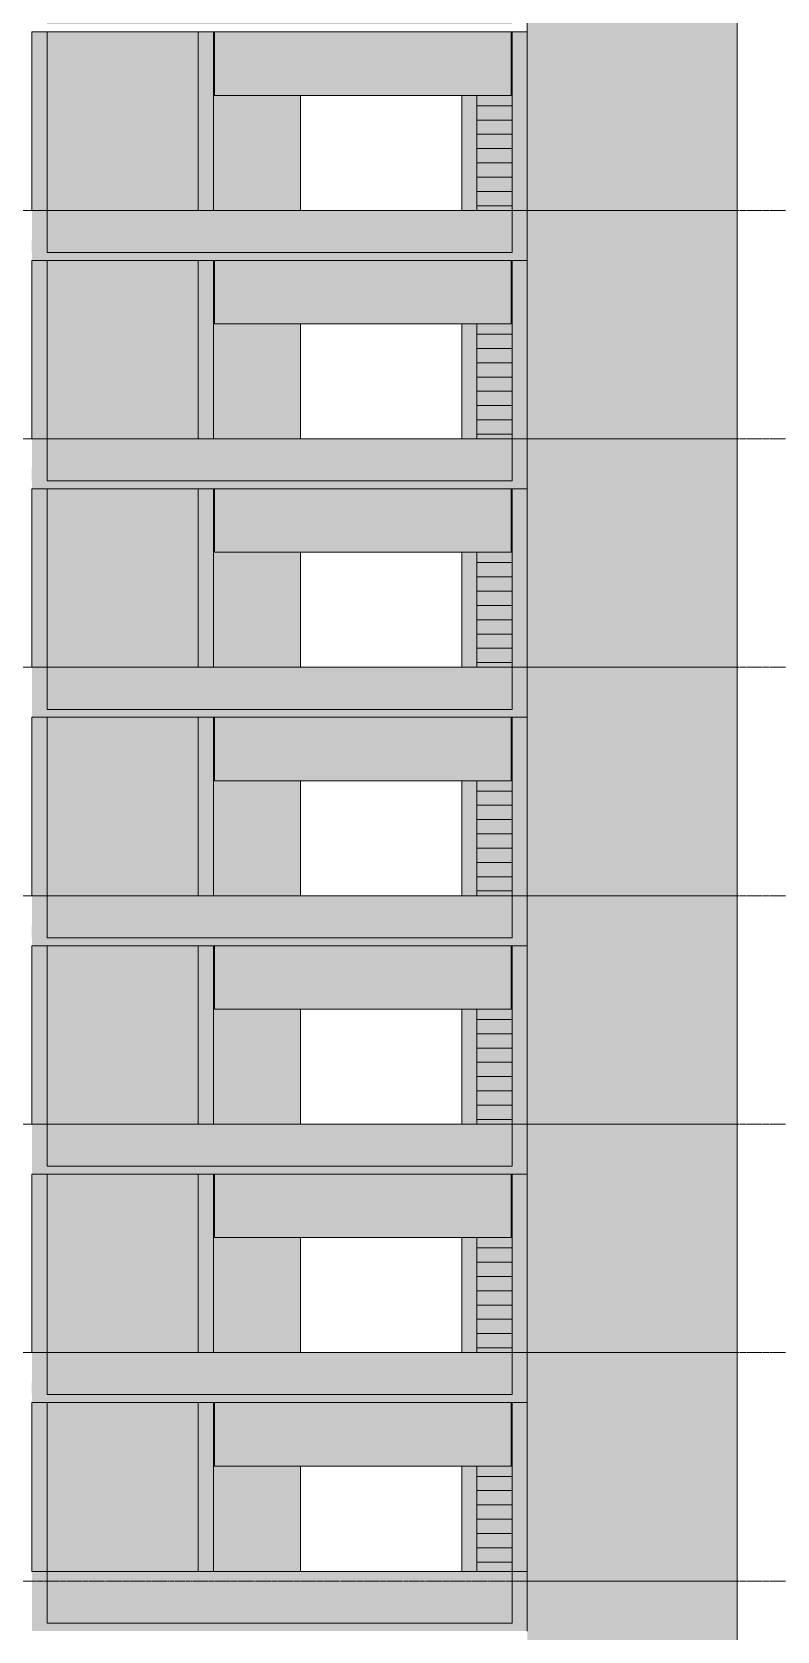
# Model space of a CAD drawing. Header units: centimetres. Extents: x -1095 to 23421, y -520 to 84300.
# Drawn here: x 14160 to 15098, y 77370 to 79386 of the extents above; entities that cross this region are included whole.
import ezdxf

# ---------------------------------------------------------------- set-up
doc = ezdxf.new("R2010")
doc.units = ezdxf.units.CM
doc.linetypes.add('Centro', pattern=[3.175, 0.635, -0.47625, 1.5875, -0.47625])
for name, color, linetype, lineweight in [('A-FLOR', 7, 'Continuous', 9), ('A-FLOR-LEVL', 7, 'Continuous', 9), ('S-BEAM', 7, 'Continuous', 9), ('S-COLS', 7, 'Continuous', 9), ('S-STRS', 7, 'Continuous', 9)]:
    doc.layers.add(name, color=color, linetype=linetype, lineweight=lineweight)

msp = doc.modelspace()

# ---------------------------------------------------------------- hatches: boundary and pattern name
at = {"layer": 'A-FLOR', "true_color": 0xc0c0c0}
for points in [[(14389.51, 79098), (14764.74, 79098), (14764.74, 79108), (14178.74, 79108), (14178.74, 79098), (14369.24, 79098)], [(14733.02, 78810), (14764.74, 78810), (14764.74, 78820), (14178.74, 78820), (14178.74, 78810), (14544.83, 78810)], [(14763.47, 78522), (14764.74, 78522), (14764.74, 78532), (14178.74, 78532), (14178.74, 78522), (14733.02, 78522)], [(14733.02, 78234), (14764.74, 78234), (14764.74, 78244), (14178.74, 78244), (14178.74, 78234), (14544.83, 78234)], [(14763.47, 77946), (14764.74, 77946), (14764.74, 77956), (14178.74, 77956), (14178.74, 77946), (14733.02, 77946)], [(14733.02, 77658), (14764.74, 77658), (14764.74, 77668), (14178.74, 77668), (14178.74, 77658), (14544.83, 77658)], [(14764.74, 77370), (14764.74, 77380), (14178.74, 77380), (14178.74, 77370), (14733.02, 77370)]]:
    msp.add_hatch(color=9, dxfattribs=at).paths.add_polyline_path(points, flags=0)
at = {"layer": 'S-BEAM', "true_color": 0xc0c0c0}
h = msp.add_hatch(color=9, dxfattribs=at)
h.paths.add_polyline_path([(14498.24, 79386), (14498.23, 79386), (14389.51, 79386)], flags=0)
h.paths.add_polyline_path([(14356.64, 79396), (14764.74, 79396), (14764.74, 79449), (14178.74, 79449), (14178.74, 79396), (14250.24, 79396)], flags=0)
for points in [[(14733.02, 79306), (14763.47, 79306), (14763.47, 79386), (14389.51, 79386), (14389.51, 79306), (14544.83, 79306)], [(14159.74, 79098), (14178.74, 79098), (14178.74, 79161), (14159.74, 79161), (14159.74, 79108)], [(14783.74, 79098), (14783.74, 79161), (14764.74, 79161), (14764.74, 79098)], [(14498.24, 79018), (14763.47, 79018), (14763.47, 79098), (14389.51, 79098), (14389.51, 79018), (14416.82, 79018)], [(14159.74, 78810), (14178.74, 78810), (14178.74, 78873), (14159.74, 78873), (14159.74, 78820)], [(14764.74, 78810), (14783.74, 78810), (14783.74, 78873), (14764.74, 78873), (14764.74, 78820)], [(14498.24, 78730), (14763.47, 78730), (14763.47, 78810), (14389.51, 78810), (14389.51, 78730), (14416.82, 78730)], [(14159.74, 78522), (14178.74, 78522), (14178.74, 78585), (14159.74, 78585), (14159.74, 78571)], [(14764.74, 78522), (14783.74, 78522), (14783.74, 78585), (14764.74, 78585), (14764.74, 78532)], [(14498.24, 78442), (14763.47, 78442), (14763.47, 78522), (14389.51, 78522), (14389.51, 78442), (14416.82, 78442)], [(14178.74, 78234), (14178.74, 78297), (14159.74, 78297), (14159.74, 78234), (14168.45, 78234)], [(14764.74, 78234), (14783.74, 78234), (14783.74, 78297), (14764.74, 78297), (14764.74, 78244)], [(14498.24, 78154), (14763.47, 78154), (14763.47, 78234), (14389.51, 78234), (14389.51, 78154), (14416.82, 78154)], [(14159.74, 77946), (14178.74, 77946), (14178.74, 78009), (14159.74, 78009), (14159.74, 77956)], [(14764.74, 77946), (14783.74, 77946), (14783.74, 78009), (14764.74, 78009), (14764.74, 77956)], [(14763.47, 77866), (14763.47, 77946), (14389.51, 77946), (14389.51, 77866), (14733.02, 77866)], [(14159.74, 77658), (14178.74, 77658), (14178.74, 77721), (14159.74, 77721), (14159.74, 77668)], [(14764.74, 77658), (14783.74, 77658), (14783.74, 77721), (14764.74, 77721), (14764.74, 77668)], [(14733.02, 77578), (14763.47, 77578), (14763.47, 77658), (14389.51, 77658), (14389.51, 77578), (14544.83, 77578)], [(14159.74, 77370), (14178.74, 77370), (14178.74, 77445), (14159.74, 77445), (14159.74, 77380)], [(14764.74, 77370), (14783.74, 77370), (14783.74, 77445), (14764.74, 77445), (14764.74, 77380)]]:
    msp.add_hatch(color=9, dxfattribs=at).paths.add_polyline_path(points, flags=0)
h = msp.add_hatch(color=9, dxfattribs=at)
h.paths.add_polyline_path([(14498.24, 79098), (14498.23, 79098), (14389.51, 79098)], flags=0)
h.paths.add_polyline_path([(14498.24, 79108), (14764.74, 79108), (14764.74, 79161), (14178.74, 79161), (14178.74, 79108), (14461.89, 79108)], flags=0)
h = msp.add_hatch(color=9, dxfattribs=at)
h.paths.add_polyline_path([(14498.24, 78810), (14498.23, 78810), (14389.51, 78810)], flags=0)
h.paths.add_polyline_path([(14356.64, 78820), (14764.74, 78820), (14764.74, 78873), (14178.74, 78873), (14178.74, 78820), (14250.24, 78820)], flags=0)
h = msp.add_hatch(color=9, dxfattribs=at)
h.paths.add_polyline_path([(14498.24, 78522), (14498.23, 78522), (14389.51, 78522)], flags=0)
h.paths.add_polyline_path([(14369.24, 78532), (14764.74, 78532), (14764.74, 78585), (14178.74, 78585), (14178.74, 78532), (14356.64, 78532)], flags=0)
h = msp.add_hatch(color=9, dxfattribs=at)
h.paths.add_polyline_path([(14498.24, 78234), (14498.23, 78234), (14389.51, 78234)], flags=0)
h.paths.add_polyline_path([(14356.64, 78244), (14764.74, 78244), (14764.74, 78297), (14178.74, 78297), (14178.74, 78244), (14250.24, 78244)], flags=0)
h = msp.add_hatch(color=9, dxfattribs=at)
h.paths.add_polyline_path([(14498.24, 77946), (14498.23, 77946), (14389.51, 77946)], flags=0)
h.paths.add_polyline_path([(14356.64, 77956), (14764.74, 77956), (14764.74, 78009), (14178.74, 78009), (14178.74, 77956), (14250.24, 77956)], flags=0)
h = msp.add_hatch(color=9, dxfattribs=at)
h.paths.add_polyline_path([(14498.24, 77658), (14498.23, 77658), (14389.51, 77658)], flags=0)
h.paths.add_polyline_path([(14250.24, 77668), (14764.74, 77668), (14764.74, 77721), (14178.74, 77721), (14178.74, 77668)], flags=0)
h = msp.add_hatch(color=9, dxfattribs=at)
h.paths.add_polyline_path([(14498.24, 77370), (14498.23, 77370), (14389.51, 77370)], flags=0)
h.paths.add_polyline_path([(14356.64, 77380), (14764.74, 77380), (14764.74, 77445), (14178.74, 77445), (14178.74, 77380), (14250.24, 77380)], flags=0)
at = {"layer": 'S-COLS', "true_color": 0xc0c0c0}
for points in [[(15048.24, 79161), (15048.24, 79449), (14783.74, 79449), (14783.74, 79161), (14921.21, 79161)], [(14159.74, 79161), (14178.74, 79161), (14178.74, 79386), (14159.74, 79386), (14159.74, 79322.15)], [(14369.24, 79161), (14388.24, 79161), (14388.24, 79386), (14369.24, 79386), (14369.24, 79259.25)], [(14389.51, 79161), (14498.24, 79161), (14498.24, 79306), (14389.51, 79306), (14389.51, 79386), (14388.24, 79386), (14388.24, 79161)], [(14720.24, 79293), (14764.74, 79293), (14764.74, 79386), (14763.47, 79386), (14763.47, 79306), (14720.24, 79306)], [(14764.74, 79161), (14783.74, 79161), (14783.74, 79386), (14764.74, 79386), (14764.74, 79322.15)], [(14701.24, 79161), (14720.24, 79161), (14720.24, 79306), (14701.24, 79306)], [(15048.24, 78873), (15048.24, 79161), (14783.74, 79161), (14783.74, 78873), (14921.21, 78873)], [(14159.74, 78873), (14178.74, 78873), (14178.74, 79098), (14159.74, 79098), (14159.74, 78874.72)], [(14388.24, 78873), (14388.24, 79098), (14369.24, 79098), (14369.24, 78873)], [(14388.24, 78873), (14498.24, 78873), (14498.24, 79018), (14389.51, 79018), (14389.51, 79098), (14388.24, 79098), (14388.24, 78954.92)], [(14764.74, 79005), (14764.74, 79098), (14763.47, 79098), (14763.47, 79018), (14720.24, 79018), (14720.24, 79005), (14763.47, 79005)], [(14783.74, 78873), (14783.74, 79098), (14764.74, 79098), (14764.74, 78873)], [(14720.24, 78873), (14720.24, 79018), (14701.24, 79018), (14701.24, 78873)], [(14921.21, 78585), (15048.24, 78585), (15048.24, 78873), (14783.74, 78873), (14783.74, 78585), (14827.12, 78585)], [(14168.45, 78585), (14178.74, 78585), (14178.74, 78810), (14159.74, 78809.68), (14159.74, 78585)], [(14369.24, 78585), (14388.24, 78585), (14388.24, 78810), (14369.24, 78810), (14369.24, 78587.68)], [(14498.24, 78585), (14498.24, 78730), (14389.51, 78730), (14389.51, 78810), (14388.24, 78810), (14388.24, 78585)], [(14720.24, 78717), (14764.74, 78717), (14764.74, 78810), (14763.47, 78810), (14763.47, 78730), (14720.24, 78730)], [(14764.74, 78585), (14783.74, 78585), (14783.74, 78810), (14764.74, 78810), (14764.74, 78587.68)], [(14720.24, 78585), (14720.24, 78730), (14701.24, 78730), (14701.24, 78585)], [(14921.21, 78297), (15048.24, 78297), (15048.24, 78585), (14783.74, 78585), (14783.74, 78297)], [(14159.74, 78297), (14178.74, 78297), (14178.74, 78522), (14159.74, 78522), (14159.74, 78404.07)], [(14388.24, 78297), (14388.24, 78522), (14369.24, 78522), (14369.24, 78297)], [(14389.51, 78297), (14498.24, 78297), (14498.24, 78442), (14389.51, 78442), (14389.51, 78522), (14388.24, 78522), (14388.24, 78297)], [(14764.74, 78429), (14764.74, 78522), (14763.47, 78522), (14763.47, 78442), (14720.24, 78442), (14720.24, 78429), (14763.47, 78429)], [(14783.74, 78297), (14783.74, 78522), (14764.74, 78522), (14764.74, 78297)], [(14701.24, 78297), (14720.24, 78297), (14720.24, 78442), (14701.24, 78442)], [(15048.24, 78009), (15048.24, 78297), (14783.74, 78297), (14783.74, 78009), (14921.21, 78009)], [(14159.74, 78009), (14178.74, 78009), (14178.74, 78234), (14159.74, 78234), (14159.74, 78010.72)], [(14369.24, 78009), (14388.24, 78009), (14388.24, 78234), (14369.24, 78234), (14369.24, 78107.25)], [(14388.24, 78009), (14498.24, 78009), (14498.24, 78154), (14389.51, 78154), (14389.51, 78234), (14388.24, 78234), (14388.24, 78125.92)], [(14720.24, 78141), (14764.74, 78141), (14764.74, 78234), (14763.47, 78234), (14763.47, 78154), (14720.24, 78154)], [(14764.74, 78009), (14783.74, 78009), (14783.74, 78234), (14764.74, 78234), (14764.74, 78036.84)], [(14701.24, 78009), (14720.24, 78009), (14720.24, 78154), (14701.24, 78154)], [(15048.24, 77721), (15048.24, 78009), (14783.74, 78009), (14783.74, 77721), (14921.21, 77721)], [(14159.74, 77721), (14178.74, 77721), (14178.74, 77946), (14159.74, 77945.68), (14159.74, 77722.72)], [(14178.74, 77721), (14369.24, 77721), (14369.24, 77946), (14178.74, 77946), (14178.74, 77853.22)], [(14369.24, 77721), (14388.24, 77721), (14388.24, 77946), (14369.24, 77946), (14369.24, 77819.25)], [(14388.24, 77721), (14498.24, 77721), (14498.24, 77866), (14389.51, 77866), (14389.51, 77946), (14388.24, 77946), (14388.24, 77837.92)], [(14764.74, 77853), (14764.74, 77946), (14763.47, 77946), (14763.47, 77866), (14720.24, 77866), (14720.24, 77853), (14733.02, 77853)], [(14764.74, 77721), (14783.74, 77721), (14783.74, 77946), (14764.74, 77946), (14764.74, 77853.22)], [(14701.24, 77721), (14720.24, 77721), (14720.24, 77866), (14701.24, 77866), (14701.24, 77853.22)], [(14783.74, 77433), (15048.24, 77433), (15048.24, 77721), (14783.74, 77721), (14783.74, 77445)], [(14159.74, 77445), (14178.74, 77445), (14178.74, 77658), (14159.74, 77657.68), (14159.74, 77485.99)], [(14387.23, 77445), (14388.24, 77445), (14388.24, 77658), (14369.24, 77658), (14369.24, 77445)], [(14388.24, 77445), (14498.24, 77445), (14498.24, 77578), (14389.51, 77578), (14389.51, 77658), (14388.24, 77658), (14388.24, 77485.99)], [(14764.74, 77565), (14764.74, 77658), (14763.47, 77658), (14763.47, 77578), (14720.24, 77578), (14720.24, 77565), (14763.47, 77565)], [(14783.74, 77445), (14783.74, 77658), (14764.74, 77658), (14764.74, 77445), (14782.73, 77445)], [(14719.81, 77445), (14720.24, 77445), (14720.24, 77578), (14701.24, 77578), (14701.63, 77445)], [(14783.74, 77145), (15048.24, 77145), (15048.24, 77433), (14783.74, 77433), (14783.74, 77157)]]:
    msp.add_hatch(color=9, dxfattribs=at).paths.add_polyline_path(points, flags=0)
h = msp.add_hatch(color=9, dxfattribs=at)
h.paths.add_polyline_path([(14159.24, 79161), (14159.74, 79161.37), (14159.24, 79322.15)], flags=0)
h.paths.add_polyline_path([(14369.24, 79161), (14369.24, 79386), (14178.74, 79386), (14178.74, 79161), (14356.64, 79161)], flags=0)
h = msp.add_hatch(color=9, dxfattribs=at)
h.paths.add_polyline_path([(14178.74, 78873), (14369.24, 78873), (14369.24, 79098), (14178.74, 79098), (14178.74, 78954.92)], flags=0)
h.paths.add_polyline_path([(14159.24, 79108), (14159.74, 79108), (14159.24, 79147)], flags=0)
h = msp.add_hatch(color=9, dxfattribs=at)
h.paths.add_polyline_path([(14356.64, 78585), (14369.24, 78585), (14369.24, 78810), (14178.74, 78810), (14178.74, 78585), (14250.24, 78585)], flags=0)
h.paths.add_polyline_path([(14159.24, 78585), (14159.74, 78585.37), (14159.24, 78587.68)], flags=0)
h.paths.add_polyline_path([(14159.24, 78820), (14159.74, 78820), (14159.24, 78859)], flags=0)
h = msp.add_hatch(color=9, dxfattribs=at)
h.paths.add_polyline_path([(14159.24, 78297), (14159.74, 78297.37), (14159.24, 78404.07)], flags=0)
h.paths.add_polyline_path([(14250.24, 78297), (14369.24, 78297), (14369.24, 78522), (14250.24, 78522)], flags=0)
h.paths.add_polyline_path([(14178.74, 78297), (14250.24, 78297), (14250.24, 78522), (14178.74, 78522)], flags=0)
h = msp.add_hatch(color=9, dxfattribs=at)
h.paths.add_polyline_path([(14159.24, 78009), (14159.74, 78009.37), (14159.24, 78010.76)], flags=0)
h.paths.add_polyline_path([(14178.74, 78009), (14369.24, 78009), (14369.24, 78234), (14178.74, 78234), (14178.74, 78220.45)], flags=0)
h.paths.add_polyline_path([(14159.24, 78244), (14159.74, 78244), (14159.24, 78283)], flags=0)
h = msp.add_hatch(color=9, dxfattribs=at)
h.paths.add_polyline_path([(14159.24, 77445), (14159.74, 77445), (14159.24, 77485.99)], flags=0)
h.paths.add_polyline_path([(14250.24, 77445), (14369.24, 77445), (14369.24, 77658), (14178.74, 77658), (14178.74, 77445)], flags=0)
h.paths.add_polyline_path([(14159.24, 77668), (14159.74, 77668), (14159.24, 77707)], flags=0)
at = {"layer": 'S-STRS', "true_color": 0xc0c0c0}
for points in [[(14733.02, 79275), (14764.74, 79275), (14764.74, 79293), (14720.24, 79293), (14720.24, 79275)], [(14764.74, 79257), (14764.74, 79275), (14720.24, 79275), (14720.24, 79257), (14763.47, 79257)], [(14764.74, 79239), (14764.74, 79257), (14720.24, 79257), (14720.24, 79239), (14763.47, 79239)], [(14764.74, 79221), (14764.74, 79239), (14720.24, 79239), (14720.24, 79221), (14763.47, 79221)], [(14764.74, 79203), (14764.74, 79221), (14720.24, 79221), (14720.24, 79203), (14763.47, 79203)], [(14764.74, 79185), (14764.74, 79203), (14720.24, 79203), (14720.24, 79185), (14763.47, 79185)], [(14764.74, 79167), (14764.74, 79185), (14720.24, 79185), (14720.24, 79167), (14763.47, 79167)], [(14720.24, 79161), (14764.74, 79161), (14764.74, 79167), (14720.24, 79167)], [(14733.02, 78987), (14764.74, 78987), (14764.74, 79005), (14720.24, 79005), (14720.24, 78987)], [(14764.74, 78969), (14764.74, 78987), (14720.24, 78987), (14720.24, 78969), (14763.47, 78969)], [(14763.47, 78951), (14764.74, 78951), (14764.74, 78969), (14720.24, 78969), (14720.24, 78951), (14733.02, 78951)], [(14764.74, 78933), (14764.74, 78951), (14720.24, 78951), (14720.24, 78933), (14763.47, 78933)], [(14764.74, 78915), (14764.74, 78933), (14720.24, 78933), (14720.24, 78915), (14763.47, 78915)], [(14764.74, 78897), (14764.74, 78915), (14720.24, 78915), (14720.24, 78897), (14763.47, 78897)], [(14764.74, 78879), (14764.74, 78897), (14720.24, 78897), (14720.24, 78879), (14763.47, 78879)], [(14733.02, 78873), (14764.74, 78873), (14764.74, 78879), (14720.24, 78879), (14720.24, 78873)], [(14733.02, 78699), (14764.74, 78699), (14764.74, 78717), (14720.24, 78717), (14720.24, 78699)], [(14764.74, 78681), (14764.74, 78699), (14720.24, 78699), (14720.24, 78681), (14763.47, 78681)], [(14764.74, 78663), (14764.74, 78681), (14720.24, 78681), (14720.24, 78663), (14763.47, 78663)], [(14764.74, 78645), (14764.74, 78663), (14720.24, 78663), (14720.24, 78645), (14763.47, 78645)], [(14764.74, 78627), (14764.74, 78645), (14720.24, 78645), (14720.24, 78627), (14763.47, 78627)], [(14764.74, 78609), (14764.74, 78627), (14720.24, 78627), (14720.24, 78609), (14763.47, 78609)], [(14764.74, 78591), (14764.74, 78609), (14720.24, 78609), (14720.24, 78591), (14763.47, 78591)], [(14733.02, 78585), (14764.74, 78585), (14764.74, 78591), (14720.24, 78591), (14720.24, 78585)], [(14733.02, 78411), (14764.74, 78411), (14764.74, 78429), (14720.24, 78429), (14720.24, 78411)], [(14720.24, 78393), (14764.74, 78393), (14764.74, 78411), (14720.24, 78411)], [(14764.74, 78375), (14764.74, 78393), (14720.24, 78393), (14720.24, 78375), (14763.47, 78375)], [(14764.74, 78357), (14764.74, 78375), (14720.24, 78375), (14720.24, 78357), (14763.47, 78357)], [(14764.74, 78339), (14764.74, 78357), (14720.24, 78357), (14720.24, 78339), (14763.47, 78339)], [(14764.74, 78321), (14764.74, 78339), (14720.24, 78339), (14720.24, 78321), (14763.47, 78321)], [(14764.74, 78303), (14764.74, 78321), (14720.24, 78321), (14720.24, 78303), (14763.47, 78303)], [(14733.02, 78297), (14764.74, 78297), (14764.74, 78303), (14720.24, 78303), (14720.24, 78297)], [(14733.02, 78123), (14764.74, 78123), (14764.74, 78141), (14720.24, 78141), (14720.24, 78123)], [(14764.74, 78105), (14764.74, 78123), (14720.24, 78123), (14720.24, 78105), (14763.47, 78105)], [(14764.74, 78087), (14764.74, 78105), (14720.24, 78105), (14720.24, 78087), (14763.47, 78087)], [(14764.74, 78069), (14764.74, 78087), (14720.24, 78087), (14720.24, 78069), (14763.47, 78069)], [(14764.74, 78051), (14764.74, 78069), (14720.24, 78069), (14720.24, 78051), (14763.47, 78051)], [(14764.74, 78033), (14764.74, 78051), (14720.24, 78051), (14720.24, 78033), (14733.02, 78033)], [(14733.02, 78015), (14764.74, 78015), (14764.74, 78033), (14720.24, 78033), (14720.24, 78015)], [(14720.24, 78009), (14764.74, 78009), (14764.74, 78015), (14720.24, 78015)], [(14764.74, 77835), (14764.74, 77853), (14720.24, 77853), (14720.24, 77835), (14733.02, 77835)], [(14733.02, 77817), (14764.74, 77817), (14764.74, 77835), (14720.24, 77835), (14720.24, 77817)], [(14733.02, 77799), (14764.74, 77799), (14764.74, 77817), (14720.24, 77817), (14720.24, 77799)], [(14733.02, 77781), (14764.74, 77781), (14764.74, 77799), (14720.24, 77799), (14720.24, 77781)], [(14733.02, 77763), (14764.74, 77763), (14764.74, 77781), (14720.24, 77781), (14720.24, 77763)], [(14733.02, 77745), (14764.74, 77745), (14764.74, 77763), (14720.24, 77763), (14720.24, 77745)], [(14733.02, 77727), (14764.74, 77727), (14764.74, 77745), (14720.24, 77745), (14720.24, 77727)], [(14720.24, 77721), (14764.74, 77721), (14764.74, 77727), (14720.24, 77727)], [(14733.02, 77547), (14764.74, 77547), (14764.74, 77565), (14720.24, 77565), (14720.24, 77547)], [(14764.74, 77529), (14764.74, 77547), (14720.24, 77547), (14720.24, 77529), (14763.47, 77529)], [(14764.74, 77511), (14764.74, 77529), (14720.24, 77529), (14720.24, 77511), (14763.47, 77511)], [(14764.74, 77493), (14764.74, 77511), (14720.24, 77511), (14720.24, 77493), (14763.47, 77493)], [(14733.02, 77475), (14764.74, 77475), (14764.74, 77493), (14720.24, 77493), (14720.24, 77475)], [(14733.02, 77457), (14764.74, 77457), (14764.74, 77475), (14720.24, 77475), (14720.24, 77457)], [(14733.02, 77445), (14764.74, 77445), (14764.74, 77457), (14720.24, 77457), (14720.24, 77445)]]:
    msp.add_hatch(color=9, dxfattribs=at).paths.add_polyline_path(points, flags=0)

# ---------------------------------------------------------------- linework, layer by layer
at = {"layer": 'A-FLOR'}
for p, q in [((14764.74, 79386), (14178.74, 79386)), ((14178.74, 79108), (14764.74, 79108)), ((14764.74, 79098), (14178.74, 79098)), ((14178.74, 78820), (14764.74, 78820)), ((14764.74, 78810), (14178.74, 78810)), ((14178.74, 78532), (14764.74, 78532)), ((14764.74, 78522), (14178.74, 78522)), ((14178.74, 78244), (14764.74, 78244)), ((14764.74, 78234), (14178.74, 78234)), ((14178.74, 77956), (14764.74, 77956)), ((14764.74, 77946), (14178.74, 77946)), ((14178.74, 77668), (14764.74, 77668)), ((14764.74, 77658), (14178.74, 77658)), ((14178.74, 77380), (14764.74, 77380))]:
    msp.add_line(p, q, dxfattribs=at)
at = {"layer": 'A-FLOR-LEVL', "linetype": 'Centro'}
for p, q in [((12850.49, 79161), (16649.08, 79161)), ((12850.49, 78873), (16649.08, 78873)), ((12850.49, 78585), (16649.08, 78585)), ((12850.49, 78297), (16649.08, 78297)), ((12850.49, 78009), (16649.08, 78009)), ((12850.49, 77721), (16649.08, 77721)), ((12850.49, 77433), (16649.08, 77433))]:
    msp.add_line(p, q, dxfattribs=at)
at = {"layer": 'S-BEAM'}
for p, q in [((14783.74, 79386), (14783.74, 79449)), ((14159.74, 79386), (14178.74, 79386)), ((14389.51, 79306), (14389.51, 79386)), ((14763.47, 79386), (14763.47, 79306)), ((14764.74, 79386), (14783.74, 79386)), ((14389.51, 79306), (14763.47, 79306)), ((14178.74, 79161), (14159.74, 79161)), ((14178.74, 79108), (14178.74, 79161)), ((14178.74, 79161), (14764.74, 79161)), ((14783.74, 79161), (14764.74, 79161)), ((14764.74, 79161), (14764.74, 79108)), ((14783.74, 79098), (14783.74, 79161)), ((14159.74, 79098), (14178.74, 79098)), ((14389.51, 79018), (14389.51, 79098)), ((14763.47, 79098), (14763.47, 79018)), ((14764.74, 79098), (14783.74, 79098)), ((14389.51, 79018), (14763.47, 79018)), ((14178.74, 78873), (14159.74, 78873)), ((14178.74, 78820), (14178.74, 78873)), ((14178.74, 78873), (14764.74, 78873)), ((14783.74, 78873), (14764.74, 78873)), ((14764.74, 78873), (14764.74, 78820)), ((14783.74, 78810), (14783.74, 78873)), ((14159.74, 78810), (14178.74, 78810)), ((14389.51, 78730), (14389.51, 78810)), ((14763.47, 78810), (14763.47, 78730)), ((14764.74, 78810), (14783.74, 78810)), ((14389.51, 78730), (14763.47, 78730)), ((14178.74, 78585), (14159.74, 78585)), ((14178.74, 78532), (14178.74, 78585)), ((14178.74, 78585), (14764.74, 78585)), ((14783.74, 78585), (14764.74, 78585)), ((14764.74, 78585), (14764.74, 78532)), ((14783.74, 78522), (14783.74, 78585)), ((14159.74, 78522), (14178.74, 78522)), ((14389.51, 78442), (14389.51, 78522)), ((14763.47, 78522), (14763.47, 78442)), ((14764.74, 78522), (14783.74, 78522)), ((14389.51, 78442), (14763.47, 78442)), ((14178.74, 78297), (14159.74, 78297)), ((14178.74, 78244), (14178.74, 78297)), ((14178.74, 78297), (14764.74, 78297)), ((14783.74, 78297), (14764.74, 78297)), ((14764.74, 78297), (14764.74, 78244)), ((14783.74, 78234), (14783.74, 78297)), ((14159.74, 78234), (14178.74, 78234)), ((14389.51, 78154), (14389.51, 78234)), ((14763.47, 78234), (14763.47, 78154)), ((14764.74, 78234), (14783.74, 78234)), ((14389.51, 78154), (14763.47, 78154)), ((14178.74, 78009), (14159.74, 78009)), ((14178.74, 77956), (14178.74, 78009)), ((14178.74, 78009), (14764.74, 78009)), ((14783.74, 78009), (14764.74, 78009)), ((14764.74, 78009), (14764.74, 77956)), ((14783.74, 77946), (14783.74, 78009)), ((14159.74, 77946), (14178.74, 77946)), ((14389.51, 77866), (14389.51, 77946)), ((14763.47, 77946), (14763.47, 77866)), ((14764.74, 77946), (14783.74, 77946)), ((14389.51, 77866), (14763.47, 77866)), ((14178.74, 77721), (14159.74, 77721)), ((14178.74, 77668), (14178.74, 77721)), ((14178.74, 77721), (14764.74, 77721)), ((14783.74, 77721), (14764.74, 77721)), ((14764.74, 77721), (14764.74, 77668)), ((14783.74, 77658), (14783.74, 77721)), ((14159.74, 77658), (14178.74, 77658)), ((14389.51, 77578), (14389.51, 77658)), ((14763.47, 77658), (14763.47, 77578)), ((14764.74, 77658), (14783.74, 77658)), ((14389.51, 77578), (14763.47, 77578)), ((14178.74, 77445), (14159.74, 77445)), ((14178.74, 77445), (14764.74, 77445)), ((14178.74, 77380), (14178.74, 77445)), ((14783.74, 77445), (14764.74, 77445)), ((14764.74, 77445), (14764.74, 77380)), ((14783.74, 77370), (14783.74, 77445))]:
    msp.add_line(p, q, dxfattribs=at)
at = {"layer": 'S-COLS'}
for p, q in [((15048.24, 79449), (15048.24, 79161)), ((14159.74, 79386), (14159.74, 79161)), ((14178.74, 79386), (14178.74, 79161)), ((14369.24, 79386), (14369.24, 79161)), ((14388.24, 79386), (14388.24, 79161)), ((14764.74, 79386), (14764.74, 79161)), ((14783.74, 79161), (14783.74, 79386)), ((14498.24, 79306), (14498.24, 79161)), ((14701.24, 79306), (14701.24, 79161)), ((14720.24, 79306), (14720.24, 79221)), ((15048.24, 79161), (14783.74, 79161)), ((15048.24, 79161), (14783.74, 79161)), ((15048.24, 79161), (15048.24, 78873)), ((14159.74, 79098), (14159.74, 78873)), ((14178.74, 79098), (14178.74, 78873)), ((14369.24, 79098), (14369.24, 78873)), ((14388.24, 79098), (14388.24, 78873)), ((14764.74, 79098), (14764.74, 78873)), ((14783.74, 78873), (14783.74, 79098)), ((14498.24, 79018), (14498.24, 78873)), ((14701.24, 79018), (14701.24, 78873)), ((14720.24, 79018), (14720.24, 78933)), ((15048.24, 78873), (14783.74, 78873)), ((15048.24, 78873), (14783.74, 78873)), ((15048.24, 78873), (15048.24, 78585)), ((14159.74, 78810), (14159.74, 78585)), ((14178.74, 78810), (14178.74, 78585)), ((14369.24, 78810), (14369.24, 78585)), ((14388.24, 78810), (14388.24, 78585)), ((14764.74, 78810), (14764.74, 78585)), ((14783.74, 78585), (14783.74, 78810)), ((14498.24, 78730), (14498.24, 78585)), ((14701.24, 78730), (14701.24, 78585)), ((14720.24, 78730), (14720.24, 78645)), ((15048.24, 78585), (14783.74, 78585)), ((15048.24, 78585), (14783.74, 78585)), ((15048.24, 78585), (15048.24, 78297)), ((14159.74, 78522), (14159.74, 78297)), ((14178.74, 78522), (14178.74, 78297)), ((14369.24, 78522), (14369.24, 78297)), ((14388.24, 78522), (14388.24, 78297)), ((14764.74, 78522), (14764.74, 78297)), ((14783.74, 78297), (14783.74, 78522)), ((14498.24, 78442), (14498.24, 78297)), ((14701.24, 78442), (14701.24, 78297)), ((14720.24, 78442), (14720.24, 78357)), ((15048.24, 78297), (14783.74, 78297)), ((15048.24, 78297), (14783.74, 78297)), ((15048.24, 78297), (15048.24, 78009)), ((14159.74, 78234), (14159.74, 78009)), ((14178.74, 78234), (14178.74, 78009)), ((14369.24, 78234), (14369.24, 78009)), ((14388.24, 78234), (14388.24, 78009)), ((14764.74, 78234), (14764.74, 78009)), ((14783.74, 78009), (14783.74, 78234)), ((14498.24, 78154), (14498.24, 78009)), ((14701.24, 78154), (14701.24, 78009)), ((14720.24, 78154), (14720.24, 78069)), ((15048.24, 78009), (14783.74, 78009)), ((15048.24, 78009), (14783.74, 78009)), ((15048.24, 78009), (15048.24, 77721)), ((14159.74, 77946), (14159.74, 77721)), ((14178.74, 77946), (14178.74, 77721)), ((14369.24, 77946), (14369.24, 77721)), ((14388.24, 77946), (14388.24, 77721)), ((14764.74, 77946), (14764.74, 77721)), ((14783.74, 77721), (14783.74, 77946)), ((14498.24, 77866), (14498.24, 77721)), ((14701.24, 77866), (14701.24, 77721)), ((14720.24, 77866), (14720.24, 77781)), ((15048.24, 77721), (14783.74, 77721)), ((15048.24, 77721), (14783.74, 77721)), ((15048.24, 77721), (15048.24, 77433)), ((14159.74, 77658), (14159.74, 77445)), ((14178.74, 77658), (14178.74, 77445)), ((14369.24, 77658), (14369.24, 77445)), ((14388.24, 77658), (14388.24, 77445)), ((14764.74, 77658), (14764.74, 77445)), ((14783.74, 77445), (14783.74, 77658)), ((14498.24, 77578), (14498.24, 77445)), ((14701.24, 77578), (14701.24, 77445)), ((14720.24, 77578), (14720.24, 77493)), ((15048.24, 77433), (14783.74, 77433)), ((15048.24, 77433), (14783.74, 77433)), ((15048.24, 77433), (15048.24, 77145))]:
    msp.add_line(p, q, dxfattribs=at)
at = {"layer": 'S-STRS'}
for p, q in [((14720.24, 79293), (14764.74, 79293)), ((14720.24, 79275), (14764.74, 79275)), ((14720.24, 79257), (14764.74, 79257)), ((14720.24, 79239), (14764.74, 79239)), ((14720.24, 79221), (14764.74, 79221)), ((14720.24, 79203), (14720.24, 79221)), ((14720.24, 79203), (14764.74, 79203)), ((14720.24, 79185), (14720.24, 79203)), ((14720.24, 79185), (14764.74, 79185)), ((14720.24, 79167), (14720.24, 79185)), ((14720.24, 79167), (14764.74, 79167)), ((14720.24, 79161), (14720.24, 79167)), ((14720.24, 79005), (14764.74, 79005)), ((14720.24, 78987), (14764.74, 78987)), ((14720.24, 78969), (14764.74, 78969)), ((14720.24, 78951), (14764.74, 78951)), ((14720.24, 78933), (14764.74, 78933)), ((14720.24, 78915), (14720.24, 78933)), ((14720.24, 78915), (14764.74, 78915)), ((14720.24, 78897), (14720.24, 78915)), ((14720.24, 78897), (14764.74, 78897)), ((14720.24, 78879), (14720.24, 78897)), ((14720.24, 78879), (14764.74, 78879)), ((14720.24, 78873), (14720.24, 78879)), ((14720.24, 78717), (14764.74, 78717)), ((14720.24, 78699), (14764.74, 78699)), ((14720.24, 78681), (14764.74, 78681)), ((14720.24, 78663), (14764.74, 78663)), ((14720.24, 78645), (14764.74, 78645)), ((14720.24, 78627), (14720.24, 78645)), ((14720.24, 78627), (14764.74, 78627)), ((14720.24, 78609), (14720.24, 78627)), ((14720.24, 78609), (14764.74, 78609)), ((14720.24, 78591), (14720.24, 78609)), ((14720.24, 78591), (14764.74, 78591)), ((14720.24, 78585), (14720.24, 78591)), ((14720.24, 78429), (14764.74, 78429)), ((14720.24, 78411), (14764.74, 78411)), ((14720.24, 78393), (14764.74, 78393)), ((14720.24, 78375), (14764.74, 78375)), ((14720.24, 78357), (14764.74, 78357)), ((14720.24, 78339), (14720.24, 78357)), ((14720.24, 78339), (14764.74, 78339)), ((14720.24, 78321), (14720.24, 78339)), ((14720.24, 78321), (14764.74, 78321)), ((14720.24, 78303), (14720.24, 78321)), ((14720.24, 78303), (14764.74, 78303)), ((14720.24, 78297), (14720.24, 78303)), ((14720.24, 78141), (14764.74, 78141)), ((14720.24, 78123), (14764.74, 78123)), ((14720.24, 78105), (14764.74, 78105)), ((14720.24, 78087), (14764.74, 78087)), ((14720.24, 78069), (14764.74, 78069)), ((14720.24, 78051), (14720.24, 78069)), ((14720.24, 78051), (14764.74, 78051)), ((14720.24, 78033), (14720.24, 78051)), ((14720.24, 78033), (14764.74, 78033)), ((14720.24, 78015), (14720.24, 78033)), ((14720.24, 78015), (14764.74, 78015)), ((14720.24, 78009), (14720.24, 78015)), ((14720.24, 77853), (14764.74, 77853)), ((14720.24, 77835), (14764.74, 77835)), ((14720.24, 77817), (14764.74, 77817)), ((14720.24, 77799), (14764.74, 77799)), ((14720.24, 77781), (14764.74, 77781)), ((14720.24, 77763), (14720.24, 77781)), ((14720.24, 77763), (14764.74, 77763)), ((14720.24, 77745), (14720.24, 77763)), ((14720.24, 77745), (14764.74, 77745)), ((14720.24, 77727), (14720.24, 77745)), ((14720.24, 77727), (14764.74, 77727)), ((14720.24, 77721), (14720.24, 77727)), ((14720.24, 77565), (14764.74, 77565)), ((14720.24, 77547), (14764.74, 77547)), ((14720.24, 77529), (14764.74, 77529)), ((14720.24, 77511), (14764.74, 77511)), ((14720.24, 77493), (14764.74, 77493)), ((14720.24, 77475), (14720.24, 77493)), ((14720.24, 77475), (14764.74, 77475)), ((14720.24, 77457), (14720.24, 77475)), ((14720.24, 77457), (14764.74, 77457)), ((14720.24, 77445), (14720.24, 77457))]:
    msp.add_line(p, q, dxfattribs=at)

doc.saveas('drawing.dxf')
